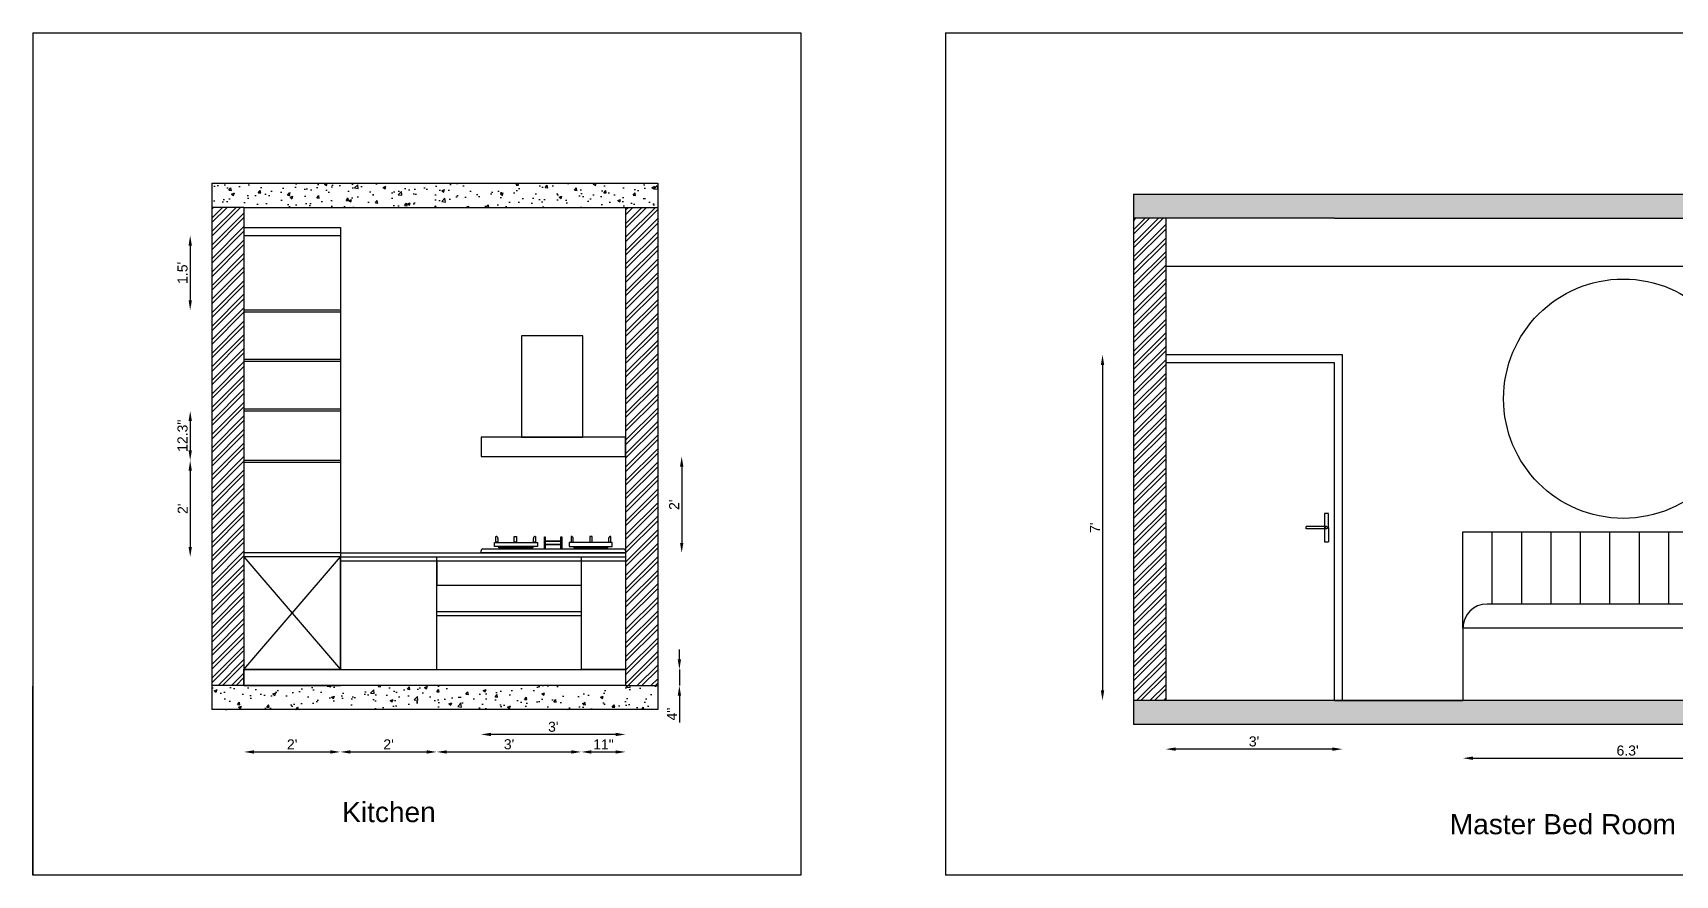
# Model space of a CAD drawing. Header units: feet. Extents: x 2272 to 4893, y 337 to 2916.
# Drawn here: x 3131.9 to 3540.7, y 776.8 to 986.5 of the extents above; entities that cross this region are included whole.
import ezdxf

# ---------------------------------------------------------------- set-up
doc = ezdxf.new("R2010")
doc.units = ezdxf.units.FT
doc.layers.add('Door', color=15, linetype='Continuous')
doc.styles.get("Standard").update_dxf_attribs({"font": 'arial.ttf'})
doc.dimstyles.new('ISO-25', dxfattribs={"dimtxt": 2.5, "dimasz": 2.5, "dimexe": 1.25, "dimexo": 0.625, "dimtad": 1, "dimdec": 0, "dimlunit": 4, "dimtxsty": 'Standard', "dimcen": 2.5, "dimse1": 1, "dimse2": 1, "dimadec": 0, "dimazin": 0, "dimtfac": 1, "dimtdec": 0, "dimtmove": 0, "dimatfit": 3, "dimfxl": 1, "dimarcsym": 0})
pattern_1 = [(50, (-3736.87, -554.17), (182.1847, -15.939), [19.05, -209.55]), (355, (-3736.87, -554.17), (-35.2434, 191.057), [15.24, -167.6406]), (100.4514, (-3721.69, -555.5), (146.9412, 175.1178), [16.19, -178.0902]), (46.1842, (-3736.87, -503.37), (271.079, -42.042), [28.575, -314.325]), (96.6356, (-3714.28, -506.88), (237.404, 247.426), [24.285, -267.136]), (351.184, (-3736.87, -503.37), (237.404, 247.426), [22.86, -251.46]), (21, (-3711.47, -516.07), (151.6144, -102.2652), [19.05, -209.55]), (326, (-3711.47, -516.07), (61.802, 184.188), [15.24, -167.64]), (71.4514, (-3698.83, -524.6), (213.4164, 81.9228), [16.19, -178.09]), (37.5, (-3736.87, -554.17), (3.0886, 84.55504), [0, -165.608, 0, -170.18, 0, -168.275]), (7.5, (-3736.87, -554.17), (66.8197, 100.1806), [0, -97.028, 0, -161.798, 0, -64.135]), (327.5, (-3793.51, -554.17), (135.5906, -5.72874), [0, -63.5, 0, -198.12, 0, -262.89]), (317.5, (-3818.91, -554.17), (148.1292, 25.4265), [0, -82.55, 0, -131.572, 0, -186.69])]

# ---------------------------------------------------------------- blocks, each defined once
blk = doc.blocks.new('*D1')
at = {"color": 0, "lineweight": -2, "transparency": 16777216}
blk.add_line((3186.94, 807.5), (3205.94, 807.5), dxfattribs=at)
at = {"color": 0, "transparency": 16777216}
for points in [[(3186.94, 807.91), (3186.94, 807.08), (3184.44, 807.5)], [(3205.94, 807.91), (3205.94, 807.08), (3208.44, 807.5)]]:
    blk.add_solid(points, dxfattribs=at)
at = {"layer": 'Defpoints', "color": 0, "transparency": 16777216}
for p in [(3184.44, 828.03), (3208.44, 828.03), (3208.44, 807.5)]:
    blk.add_point(p, dxfattribs=at)
at = {"color": 0, "transparency": 16777216, "insert": (3196.44, 809.38), "char_height": 2.5, "attachment_point": 5}
blk.add_mtext("2'", dxfattribs=at)
blk = doc.blocks.new('*D16')
at = {"color": 0, "lineweight": -2, "transparency": 16777216}
blk.add_line((3210.94, 807.5), (3229.94, 807.5), dxfattribs=at)
at = {"color": 0, "transparency": 16777216}
for points in [[(3210.94, 807.91), (3210.94, 807.08), (3208.44, 807.5)], [(3229.94, 807.91), (3229.94, 807.08), (3232.44, 807.5)]]:
    blk.add_solid(points, dxfattribs=at)
at = {"layer": 'Defpoints', "color": 0, "transparency": 16777216}
for p in [(3208.44, 828.03), (3232.44, 828.03), (3232.44, 807.5)]:
    blk.add_point(p, dxfattribs=at)
at = {"color": 0, "transparency": 16777216, "insert": (3220.44, 809.38), "char_height": 2.5, "attachment_point": 5}
blk.add_mtext("2'", dxfattribs=at)
blk = doc.blocks.new('*D17')
at = {"color": 0, "lineweight": -2, "transparency": 16777216}
blk.add_line((3234.94, 807.5), (3265.94, 807.5), dxfattribs=at)
at = {"color": 0, "transparency": 16777216}
for points in [[(3234.94, 807.91), (3234.94, 807.08), (3232.44, 807.5)], [(3265.94, 807.91), (3265.94, 807.08), (3268.44, 807.5)]]:
    blk.add_solid(points, dxfattribs=at)
at = {"layer": 'Defpoints', "color": 0, "transparency": 16777216}
for p in [(3232.44, 828.03), (3268.44, 828.03), (3268.44, 807.5)]:
    blk.add_point(p, dxfattribs=at)
at = {"color": 0, "transparency": 16777216, "insert": (3250.44, 809.4), "char_height": 2.5, "attachment_point": 5}
blk.add_mtext("3'", dxfattribs=at)
blk = doc.blocks.new('*D18')
at = {"color": 0, "lineweight": -2, "transparency": 16777216}
blk.add_line((3270.94, 807.5), (3276.94, 807.5), dxfattribs=at)
at = {"color": 0, "transparency": 16777216}
for points in [[(3270.94, 807.91), (3270.94, 807.08), (3268.44, 807.5)], [(3276.94, 807.91), (3276.94, 807.08), (3279.44, 807.5)]]:
    blk.add_solid(points, dxfattribs=at)
at = {"layer": 'Defpoints', "color": 0, "transparency": 16777216}
for p in [(3268.44, 828.03), (3279.44, 828.03), (3279.44, 807.5)]:
    blk.add_point(p, dxfattribs=at)
at = {"color": 0, "transparency": 16777216, "insert": (3273.94, 809.38), "char_height": 2.5, "attachment_point": 5}
blk.add_mtext('11"', dxfattribs=at)
blk = doc.blocks.new('*D19')
at = {"color": 0, "lineweight": -2, "transparency": 16777216}
for p, q in [((3292.84, 830.53), (3292.84, 833.03)), ((3292.84, 828.03), (3292.84, 824.03)), ((3292.84, 821.53), (3292.84, 814.81))]:
    blk.add_line(p, q, dxfattribs=at)
at = {"color": 0, "transparency": 16777216}
for points in [[(3292.43, 830.53), (3293.26, 830.53), (3292.84, 828.03)], [(3292.43, 821.53), (3293.26, 821.53), (3292.84, 824.03)]]:
    blk.add_solid(points, dxfattribs=at)
at = {"layer": 'Defpoints', "color": 0, "transparency": 16777216}
for p in [(3279.44, 828.03), (3279.44, 824.03), (3292.84, 824.03)]:
    blk.add_point(p, dxfattribs=at)
at = {"color": 0, "transparency": 16777216, "insert": (3290.97, 816.92), "char_height": 2.5, "attachment_point": 5, "rotation": 90}
blk.add_mtext('4"', dxfattribs=at)
blk = doc.blocks.new('*D2')
at = {"color": 0, "lineweight": -2, "transparency": 16777216}
blk.add_line((3276.94, 811.85), (3245.96, 811.85), dxfattribs=at)
at = {"color": 0, "transparency": 16777216}
for points in [[(3245.96, 812.27), (3245.96, 811.44), (3243.46, 811.85)], [(3276.94, 812.27), (3276.94, 811.44), (3279.44, 811.85)]]:
    blk.add_solid(points, dxfattribs=at)
at = {"layer": 'Defpoints', "color": 0, "transparency": 16777216}
for p in [(3243.46, 857.03), (3279.44, 857.03), (3243.46, 811.85)]:
    blk.add_point(p, dxfattribs=at)
at = {"color": 0, "transparency": 16777216, "insert": (3261.45, 813.75), "char_height": 2.5, "attachment_point": 5}
blk.add_mtext("3'", dxfattribs=at)
blk = doc.blocks.new('*D20')
at = {"color": 0, "lineweight": -2, "transparency": 16777216}
blk.add_line((3171.06, 877.53), (3171.06, 858.53), dxfattribs=at)
at = {"color": 0, "transparency": 16777216}
for points in [[(3170.65, 877.53), (3171.48, 877.53), (3171.06, 880.03)], [(3170.65, 858.53), (3171.48, 858.53), (3171.06, 856.03)]]:
    blk.add_solid(points, dxfattribs=at)
at = {"layer": 'Defpoints', "color": 0, "transparency": 16777216}
for p in [(3184.44, 880.03), (3171.06, 856.03), (3184.44, 856.03)]:
    blk.add_point(p, dxfattribs=at)
at = {"color": 0, "transparency": 16777216, "insert": (3169.18, 868.03), "char_height": 2.5, "attachment_point": 5, "rotation": 90}
blk.add_mtext("2'", dxfattribs=at)
blk = doc.blocks.new('*D21')
at = {"color": 0, "lineweight": -2, "transparency": 16777216}
blk.add_line((3171.06, 889.83), (3171.06, 882.53), dxfattribs=at)
at = {"color": 0, "transparency": 16777216}
for points in [[(3170.65, 889.83), (3171.48, 889.83), (3171.06, 892.33)], [(3170.65, 882.53), (3171.48, 882.53), (3171.06, 880.03)]]:
    blk.add_solid(points, dxfattribs=at)
at = {"layer": 'Defpoints', "color": 0, "transparency": 16777216}
for p in [(3184.44, 892.33), (3171.06, 880.03), (3184.44, 880.03)]:
    blk.add_point(p, dxfattribs=at)
at = {"color": 0, "transparency": 16777216, "insert": (3169.16, 886.18), "char_height": 2.5, "attachment_point": 5, "rotation": 90}
blk.add_mtext('12.3"', dxfattribs=at)
blk = doc.blocks.new('*D22')
at = {"color": 0, "lineweight": -2, "transparency": 16777216}
blk.add_line((3171.06, 933.53), (3171.06, 919.93), dxfattribs=at)
at = {"color": 0, "transparency": 16777216}
for points in [[(3170.65, 933.53), (3171.48, 933.53), (3171.06, 936.03)], [(3170.65, 919.93), (3171.48, 919.93), (3171.06, 917.43)]]:
    blk.add_solid(points, dxfattribs=at)
at = {"layer": 'Defpoints', "color": 0, "transparency": 16777216}
for p in [(3184.44, 936.03), (3171.06, 917.43), (3184.44, 917.43)]:
    blk.add_point(p, dxfattribs=at)
at = {"color": 0, "transparency": 16777216, "insert": (3169.16, 926.73), "char_height": 2.5, "attachment_point": 5, "rotation": 90}
blk.add_mtext("1.5'", dxfattribs=at)
blk = doc.blocks.new('*D23')
at = {"color": 0, "lineweight": -2, "transparency": 16777216}
blk.add_line((3293.42, 878.53), (3293.42, 859.53), dxfattribs=at)
at = {"color": 0, "transparency": 16777216}
for points in [[(3293, 878.53), (3293.84, 878.53), (3293.42, 881.03)], [(3293, 859.53), (3293.84, 859.53), (3293.42, 857.03)]]:
    blk.add_solid(points, dxfattribs=at)
at = {"layer": 'Defpoints', "color": 0, "transparency": 16777216}
for p in [(3279.44, 881.03), (3279.44, 857.03), (3293.42, 857.03)]:
    blk.add_point(p, dxfattribs=at)
at = {"color": 0, "transparency": 16777216, "insert": (3291.54, 869.03), "char_height": 2.5, "attachment_point": 5, "rotation": 90}
blk.add_mtext("2'", dxfattribs=at)
blk = doc.blocks.new('*D26')
at = {"color": 0, "lineweight": -2, "transparency": 16777216}
blk.add_line((3455.41, 808.2), (3416.41, 808.2), dxfattribs=at)
at = {"color": 0, "transparency": 16777216}
for points in [[(3416.41, 808.62), (3416.41, 807.78), (3413.91, 808.2)], [(3455.41, 808.62), (3455.41, 807.78), (3457.91, 808.2)]]:
    blk.add_solid(points, dxfattribs=at)
at = {"layer": 'Defpoints', "color": 0, "transparency": 16777216}
for p in [(3413.91, 820.31), (3457.91, 820.31), (3413.91, 808.2)]:
    blk.add_point(p, dxfattribs=at)
at = {"color": 0, "transparency": 16777216, "insert": (3435.91, 810.1), "char_height": 2.5, "attachment_point": 5}
blk.add_mtext("3'", dxfattribs=at)
blk = doc.blocks.new('*D27')
at = {"color": 0, "lineweight": -2, "transparency": 16777216}
blk.add_line((3398.19, 903.81), (3398.19, 822.81), dxfattribs=at)
at = {"color": 0, "transparency": 16777216}
for points in [[(3397.77, 903.81), (3398.61, 903.81), (3398.19, 906.31)], [(3397.77, 822.81), (3398.61, 822.81), (3398.19, 820.31)]]:
    blk.add_solid(points, dxfattribs=at)
at = {"layer": 'Defpoints', "color": 0, "transparency": 16777216}
for p in [(3457.91, 906.31), (3398.19, 820.31), (3457.91, 820.31)]:
    blk.add_point(p, dxfattribs=at)
at = {"color": 0, "transparency": 16777216, "insert": (3396.32, 863.31), "char_height": 2.5, "attachment_point": 5, "rotation": 90}
blk.add_mtext("7'", dxfattribs=at)
blk = doc.blocks.new('*D29')
at = {"color": 0, "lineweight": -2, "transparency": 16777216}
blk.add_line((3490.41, 805.94), (3567.41, 805.94), dxfattribs=at)
at = {"color": 0, "transparency": 16777216}
for points in [[(3490.41, 806.36), (3490.41, 805.52), (3487.91, 805.94)], [(3567.41, 806.36), (3567.41, 805.52), (3569.91, 805.94)]]:
    blk.add_solid(points, dxfattribs=at)
at = {"layer": 'Defpoints', "color": 0, "transparency": 16777216}
for p in [(3487.91, 820.31), (3569.91, 820.31), (3569.91, 805.94)]:
    blk.add_point(p, dxfattribs=at)
at = {"color": 0, "transparency": 16777216, "insert": (3528.91, 807.84), "char_height": 2.5, "width": 7.1692, "attachment_point": 5}
blk.add_mtext("6.3'", dxfattribs=at)

msp = doc.modelspace()

# ---------------------------------------------------------------- hatches: boundary and pattern name
at = {"true_color": 0xffffff}
h = msp.add_hatch(dxfattribs=at)
h.set_pattern_fill('AR-CONC')
h.set_pattern_definition(pattern_1)
h.paths.add_polyline_path([(3279.438, 943.03), (3287.438, 943.03), (3287.438, 949.03), (3176.438, 949.03), (3176.438, 943.03), (3184.438, 943.03)])
h.paths.add_polyline_path([(3184.438, 824.03), (3176.438, 824.03), (3176.438, 818.03), (3287.438, 818.03), (3287.438, 824.03), (3279.438, 824.03)])
h = msp.add_hatch(dxfattribs=at)
h.set_pattern_fill('AR-CONC')
h.set_pattern_definition(pattern_1)
h.paths.add_polyline_path([(3287.438, 818.03), (3287.438, 824.03), (3279.438, 824.03), (3184.438, 824.03), (3176.438, 824.03), (3176.438, 818.03)])
at = {"layer": 'Door', "true_color": 0x105689}
h = msp.add_hatch(dxfattribs=at)
h.set_pattern_fill('AR-CONC', color=146, scale=0.04)
h.paths.add_polyline_path([(3279.438, 943.03), (3287.438, 943.03), (3287.438, 949.03), (3176.438, 949.03), (3176.438, 943.03), (3184.438, 943.03)])
h = msp.add_hatch(dxfattribs=at)
h.set_pattern_fill('AR-CONC', color=146, scale=0.04)
h.paths.add_polyline_path([(3455.913, 940.315), (3601.913, 940.315), (3609.913, 940.315), (3609.913, 946.315), (3405.913, 946.315), (3405.913, 940.315), (3413.913, 940.315)])
h.paths.add_polyline_path([(3609.913, 814.315), (3609.913, 820.315), (3601.913, 820.315), (3569.913, 820.315), (3455.913, 820.315), (3413.913, 820.315), (3405.913, 820.315), (3405.913, 814.315)])
h = msp.add_hatch(dxfattribs=at)
h.set_pattern_fill('ANSI32', color=146, scale=0.25)
h.paths.add_polyline_path([(3279.438, 824.03), (3287.438, 824.03), (3287.438, 943.03), (3279.438, 943.03)])
h.paths.add_polyline_path([(3184.438, 943.03), (3176.438, 943.03), (3176.438, 824.03), (3184.438, 824.03)])
h = msp.add_hatch(dxfattribs=at)
h.set_pattern_fill('ANSI32', color=146, scale=0.25)
h.paths.add_polyline_path([(3405.913, 820.315), (3413.913, 820.315), (3413.913, 940.315), (3405.913, 940.315)])
h.paths.add_polyline_path([(3601.913, 904.315), (3609.913, 904.315), (3609.913, 940.315), (3601.913, 940.315)])
h.paths.add_polyline_path([(3601.913, 820.315), (3609.913, 820.315), (3609.913, 828.315), (3601.913, 828.315)])
h = msp.add_hatch(dxfattribs=at)
h.set_pattern_fill('AR-CONC', color=146, scale=0.04)
h.paths.add_polyline_path([(3287.438, 818.03), (3287.438, 824.03), (3279.438, 824.03), (3184.438, 824.03), (3176.438, 824.03), (3176.438, 818.03)])

# ---------------------------------------------------------------- linework, layer by layer
for p, q in [((3131.884, 986.455), (3131.884, 776.84)), ((3131.884, 986.455), (3323.066, 986.455)), ((3323.066, 986.455), (3323.066, 776.84)), ((3359.066, 986.455), (3359.066, 776.84)), ((3359.066, 986.455), (3659.671, 986.455)), ((3405.913, 946.315), (3609.913, 946.315)), ((3405.913, 946.315), (3405.913, 814.315)), ((3279.438, 943.03), (3279.438, 824.03)), ((3413.913, 940.315), (3405.913, 940.315)), ((3455.913, 940.315), (3413.913, 940.315)), ((3413.913, 940.315), (3413.913, 820.315)), ((3455.913, 940.315), (3601.913, 940.315)), ((3279.438, 881.03), (3279.438, 857.03)), ((3131.884, 776.84), (3131.884, 823.84)), ((3413.913, 820.315), (3405.913, 820.315)), ((3455.913, 820.315), (3413.913, 820.315)), ((3601.913, 820.315), (3455.913, 820.315)), ((3455.913, 820.315), (3487.913, 820.315)), ((3609.913, 814.315), (3405.913, 814.315)), ((3323.066, 776.84), (3131.884, 776.84)), ((3659.671, 776.84), (3359.066, 776.84))]:
    msp.add_line(p, q)
at = {"color": 7, "true_color": 0xffffff}
for p, q in [((3176.438, 949.03), (3287.438, 949.03)), ((3176.438, 949.03), (3176.438, 818.03)), ((3287.438, 949.03), (3287.438, 818.03)), ((3184.438, 943.03), (3176.438, 943.03)), ((3184.438, 943.03), (3279.438, 943.03)), ((3184.438, 943.03), (3184.438, 824.03)), ((3279.438, 943.03), (3287.438, 943.03)), ((3184.438, 938.03), (3184.438, 828.03)), ((3601.913, 928.315), (3413.913, 928.315)), ((3184.438, 857.03), (3184.438, 856.03)), ((3208.438, 857.03), (3184.438, 857.03)), ((3208.438, 856.03), (3184.438, 856.03)), ((3208.438, 828.03), (3208.438, 856.03)), ((3184.438, 824.03), (3184.438, 828.03)), ((3184.438, 824.03), (3176.438, 824.03)), ((3279.438, 824.03), (3184.438, 824.03)), ((3184.438, 824.03), (3208.438, 824.03)), ((3279.438, 824.03), (3287.438, 824.03)), ((3287.438, 818.03), (3176.438, 818.03))]:
    msp.add_line(p, q, dxfattribs=at)
at = {"color": 230}
for p, q in [((3184.438, 938.03), (3208.438, 938.03)), ((3208.438, 938.03), (3208.438, 828.03)), ((3184.438, 936.03), (3208.438, 936.03)), ((3208.438, 917.43), (3184.438, 917.43)), ((3208.438, 916.93), (3184.438, 916.93)), ((3208.438, 905.13), (3184.438, 905.13)), ((3208.438, 904.63), (3184.438, 904.63)), ((3208.438, 892.83), (3184.438, 892.83)), ((3208.438, 892.33), (3184.438, 892.33)), ((3208.438, 880.03), (3184.438, 880.03)), ((3208.438, 879.53), (3184.438, 879.53)), ((3196.438, 880.03), (3195.938, 880.03))]:
    msp.add_line(p, q, dxfattribs=at)
at = {"color": 30}
for p, q in [((3253.551, 911.049), (3253.551, 885.872)), ((3268.831, 911.049), (3253.551, 911.049)), ((3268.831, 885.872), (3268.831, 911.049)), ((3243.505, 885.872), (3243.505, 881.03)), ((3279.438, 885.872), (3243.505, 885.872)), ((3253.551, 885.872), (3268.831, 885.872)), ((3279.438, 881.03), (3279.438, 885.872)), ((3243.505, 881.03), (3279.438, 881.03)), ((3246.819, 858.666), (3246.819, 859.625)), ((3246.819, 859.625), (3257.494, 859.625)), ((3257.494, 858.666), (3246.819, 858.666)), ((3247.127, 859.74), (3247.127, 861.121)), ((3247.127, 861.121), (3247.191, 861.121)), ((3247.664, 859.74), (3247.127, 859.74)), ((3247.664, 860.648), (3247.664, 859.74)), ((3251.734, 859.74), (3251.734, 861.121)), ((3251.734, 861.121), (3252.31, 861.121)), ((3252.31, 859.74), (3251.734, 859.74)), ((3252.31, 861.121), (3252.31, 859.74)), ((3256.495, 859.74), (3256.495, 860.648)), ((3257.033, 859.74), (3256.495, 859.74)), ((3256.969, 861.121), (3257.033, 861.121)), ((3257.033, 861.121), (3257.033, 859.74)), ((3257.494, 859.625), (3257.494, 858.666)), ((3259.228, 860.996), (3259.461, 860.996)), ((3259.228, 858.022), (3259.228, 860.996)), ((3259.461, 860.996), (3259.461, 858.022)), ((3259.461, 859.88), (3259.461, 860.02)), ((3259.461, 860.02), (3263.321, 860.02)), ((3263.321, 859.88), (3259.461, 859.88)), ((3259.461, 859.045), (3259.461, 859.184)), ((3259.461, 859.184), (3263.321, 859.184)), ((3263.321, 859.045), (3259.461, 859.045)), ((3263.32, 860.996), (3263.553, 860.996)), ((3263.32, 858.022), (3263.32, 860.996)), ((3263.321, 860.02), (3263.321, 859.88)), ((3263.321, 859.184), (3263.321, 859.045)), ((3263.553, 860.996), (3263.553, 858.022)), ((3265.404, 859.625), (3265.404, 858.666)), ((3276.079, 859.625), (3265.404, 859.625)), ((3265.404, 858.666), (3276.079, 858.666)), ((3265.929, 861.121), (3265.865, 861.121)), ((3265.865, 861.121), (3265.865, 859.74)), ((3265.865, 859.74), (3266.403, 859.74)), ((3266.403, 859.74), (3266.403, 860.648)), ((3271.164, 861.121), (3270.588, 861.121)), ((3270.588, 861.121), (3270.588, 859.74)), ((3270.588, 859.74), (3271.164, 859.74)), ((3271.164, 859.74), (3271.164, 861.121)), ((3275.234, 860.648), (3275.234, 859.74)), ((3275.234, 859.74), (3275.772, 859.74)), ((3275.772, 861.121), (3275.707, 861.121)), ((3275.772, 859.74), (3275.772, 861.121)), ((3276.079, 858.666), (3276.079, 859.625)), ((3243.463, 857.03), (3243.463, 857.565)), ((3279.438, 857.03), (3243.463, 857.03)), ((3243.936, 858.038), (3278.965, 858.038)), ((3247.908, 858.291), (3247.908, 858.543)), ((3247.908, 858.543), (3256.32, 858.543)), ((3256.32, 858.291), (3247.908, 858.291)), ((3256.32, 858.543), (3256.32, 858.291)), ((3259.461, 858.022), (3259.228, 858.022)), ((3263.553, 858.022), (3263.32, 858.022)), ((3266.578, 858.543), (3266.578, 858.291)), ((3274.99, 858.543), (3266.578, 858.543)), ((3266.578, 858.291), (3274.99, 858.291)), ((3274.99, 858.291), (3274.99, 858.543)), ((3279.438, 857.565), (3279.438, 857.03))]:
    msp.add_line(p, q, dxfattribs=at)
at = {"color": 152, "true_color": 0x2776bb}
for p, q in [((3457.913, 906.315), (3413.913, 906.315)), ((3455.913, 904.315), (3413.913, 904.315)), ((3455.913, 820.315), (3455.913, 904.315)), ((3457.913, 820.315), (3457.913, 906.315)), ((3454.413, 866.815), (3453.413, 866.815)), ((3453.413, 866.815), (3453.413, 859.815)), ((3454.413, 863.315), (3454.413, 866.815)), ((3453.913, 863.578), (3448.913, 863.578)), ((3448.913, 863.051), (3448.913, 863.578)), ((3453.913, 863.051), (3448.913, 863.051)), ((3454.413, 863.315), (3454.413, 859.815)), ((3453.413, 859.815), (3454.413, 859.815))]:
    msp.add_line(p, q, dxfattribs=at)
at = {"color": 11, "true_color": 0xf27172}
for p, q in [((3487.913, 838.315), (3487.913, 862.315)), ((3487.913, 862.315), (3569.913, 862.315)), ((3487.913, 838.315), (3487.913, 820.315))]:
    msp.add_line(p, q, dxfattribs=at)
at = {"color": 5}
for p, q in [((3495.233, 844.315), (3495.233, 862.315)), ((3502.553, 844.315), (3502.553, 862.315)), ((3509.873, 844.315), (3509.873, 862.315)), ((3517.193, 844.315), (3517.193, 862.315)), ((3524.513, 844.315), (3524.513, 862.315)), ((3531.833, 844.315), (3531.833, 862.315)), ((3539.153, 844.315), (3539.153, 862.315))]:
    msp.add_line(p, q, dxfattribs=at)
at = {"color": 15, "true_color": 0xa0522d}
for p, q in [((3184.438, 828.03), (3208.438, 856.03)), ((3184.438, 856.03), (3208.438, 828.03)), ((3208.438, 855.03), (3279.438, 855.03)), ((3232.438, 828.03), (3232.438, 856.03)), ((3232.438, 855.03), (3232.438, 849.03)), ((3268.438, 828.03), (3268.438, 856.03)), ((3232.438, 849.03), (3268.438, 849.03)), ((3232.438, 828.03), (3232.438, 842.43)), ((3232.438, 842.43), (3268.438, 842.43)), ((3232.438, 841.43), (3268.438, 841.43)), ((3184.438, 828.03), (3279.438, 828.03)), ((3208.438, 828.03), (3184.438, 828.03)), ((3208.438, 828.03), (3232.438, 828.03)), ((3279.438, 828.03), (3268.438, 828.03))]:
    msp.add_line(p, q, dxfattribs=at)
at = {"color": 254}
for p, q in [((3208.438, 857.03), (3279.438, 857.03)), ((3208.438, 856.03), (3279.438, 856.03))]:
    msp.add_line(p, q, dxfattribs=at)
at = {"color": 4}
for p, q in [((3563.913, 844.315), (3493.913, 844.315)), ((3569.913, 838.315), (3487.913, 838.315))]:
    msp.add_line(p, q, dxfattribs=at)
at = {"color": 242, "true_color": 0xcd2027}
msp.add_circle((3527.82, 895.412), 29.785, dxfattribs=at)
at = {"color": 152, "true_color": 0x2776bb}
msp.add_circle((3453.913, 863.315), 0.263, dxfattribs=at)
at = {"color": 30}
for centre, start, end in [((3247.191, 860.648), 0, 90), ((3256.969, 860.648), 90, 180), ((3265.929, 860.648), 0, 90), ((3275.707, 860.648), 90, 180), ((3243.936, 857.565), 90, 180), ((3278.965, 857.565), 0, 90)]:
    msp.add_arc(centre, 0.473, start, end, dxfattribs=at)
at = {"color": 4}
msp.add_arc((3493.913, 838.315), 6, 90, 180, dxfattribs=at)

# ---------------------------------------------------------------- texts
for s, p in [('Kitchen', (3208.898, 790.034)), ('Master Bed Room', (3484.652, 787.019))]:
    msp.add_text(s, height=5, dxfattribs=at).set_placement(p)

# ---------------------------------------------------------------- dimensions: what is measured, and where the dimension line sits
at = {"color": 85, "true_color": 0x58ba48}
for base, p1, p2, text, picture, middle in [((3171.063, 917.43), (3184.438, 936.03), (3184.438, 917.43), "1.5'", '*D22', (3169.162, 926.73)), ((3398.191, 820.315), (3457.913, 906.315), (3457.913, 820.315), "7'", '*D27', (3396.316, 863.315)), ((3171.063, 880.03), (3184.438, 892.33), (3184.438, 880.03), '12.3"', '*D21', (3169.161, 886.18)), ((3171.063, 856.03), (3184.438, 880.03), (3184.438, 856.03), "2'", '*D20', (3169.183, 868.03)), ((3293.42, 857.03), (3279.438, 881.03), (3279.438, 857.03), "2'", '*D23', (3291.54, 869.03)), ((3292.843, 824.03), (3279.438, 828.03), (3279.438, 824.03), '4"', '*D19', (3290.968, 816.918))]:
    dim = msp.add_linear_dim(base=base, p1=p1, p2=p2, angle=90, text=text, dimstyle='ISO-25', dxfattribs=at)
    dim.commit()
    dim.dimension.update_dxf_attribs({"geometry": picture, "text_midpoint": middle})
for base, p1, p2, text, picture, middle in [((3243.463, 811.852), (3279.438, 857.03), (3243.463, 857.03), "3'", '*D2', (3261.451, 813.755)), ((3208.438, 807.498), (3184.438, 828.03), (3208.438, 828.03), "2'", '*D1', (3196.438, 809.378)), ((3232.438, 807.498), (3208.438, 828.03), (3232.438, 828.03), "2'", '*D16', (3220.438, 809.378)), ((3279.438, 807.498), (3268.438, 828.03), (3279.438, 828.03), '11"', '*D18', (3273.938, 809.378)), ((3413.913, 808.201), (3457.913, 820.315), (3413.913, 820.315), "3'", '*D26', (3435.913, 810.103)), ((3569.913, 805.939), (3487.913, 820.315), (3569.913, 820.315), "6.3'", '*D29', (3528.913, 807.842))]:
    dim = msp.add_linear_dim(base=base, p1=p1, p2=p2, text=text, dimstyle='ISO-25', dxfattribs=at)
    dim.commit()
    dim.dimension.update_dxf_attribs({"geometry": picture, "text_midpoint": middle})
dim = msp.add_linear_dim(base=(3268.438, 807.498), p1=(3232.438, 828.03), p2=(3268.438, 828.03), text="3'", dimstyle='ISO-25', dxfattribs=at)
dim.commit()
dim.dimension.update_dxf_attribs({"geometry": '*D17', "text_midpoint": (3250.438, 807.498), "dimtype": 160})

doc.saveas('drawing.dxf')
